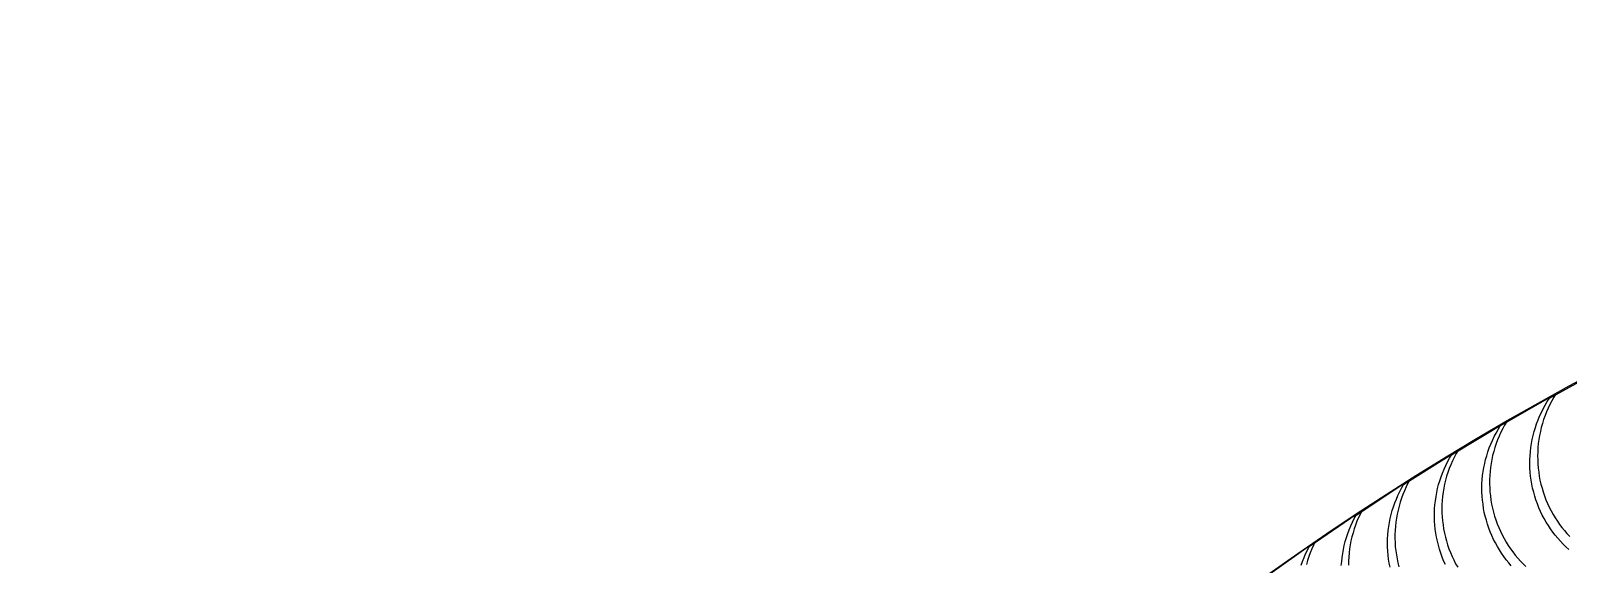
# Model space of a CAD drawing. Header units: metres. Extents: x -22.9 to 22.9, y -22.9 to 22.9.
# Drawn here: x -22.86 to -10.9, y 18.72 to 22.86 of the extents above; entities that cross this region are included whole.
import ezdxf

# ---------------------------------------------------------------- set-up
doc = ezdxf.new("R2010")
doc.units = ezdxf.units.M
doc.layers.add('SCAN_FOOTPRINTS', color=5, linetype='Continuous')
doc.layers.add('TANK_BOUNDARY', color=7, linetype='Continuous')

msp = doc.modelspace()

# ---------------------------------------------------------------- linework, layer by layer
at = {"layer": 'SCAN_FOOTPRINTS'}
for points in [[(-10.899, 18.83), (-10.922, 18.851), (-10.944, 18.873), (-10.965, 18.895), (-10.985, 18.918), (-11.005, 18.942), (-11.024, 18.966), (-11.042, 18.991), (-11.059, 19.017), (-11.075, 19.043), (-11.091, 19.07), (-11.106, 19.098), (-11.119, 19.126), (-11.132, 19.155), (-11.144, 19.185), (-11.155, 19.215), (-11.165, 19.245), (-11.173, 19.276), (-11.181, 19.307), (-11.187, 19.338), (-11.192, 19.369), (-11.197, 19.4), (-11.2, 19.432), (-11.202, 19.464), (-11.203, 19.496), (-11.202, 19.527), (-11.201, 19.559), (-11.199, 19.591), (-11.195, 19.622), (-11.19, 19.654), (-11.184, 19.685), (-11.178, 19.716), (-11.169, 19.747), (-11.16, 19.777), (-11.15, 19.807), (-11.139, 19.837), (-11.127, 19.867), (-11.113, 19.895), (-11.099, 19.924), (-11.084, 19.952), (-11.068, 19.979), (-11.05, 20.006), (-10.613, 20.247)], [(-11.347, 18.704), (-11.367, 18.727), (-11.386, 18.751), (-11.405, 18.775), (-11.422, 18.801), (-11.439, 18.827), (-11.455, 18.853), (-11.47, 18.881), (-11.485, 18.909), (-11.498, 18.938), (-11.511, 18.967), (-11.522, 18.997), (-11.532, 19.027), (-11.541, 19.057), (-11.55, 19.088), (-11.557, 19.119), (-11.563, 19.15), (-11.567, 19.182), (-11.571, 19.213), (-11.574, 19.245), (-11.575, 19.277), (-11.576, 19.309), (-11.575, 19.34), (-11.573, 19.372), (-11.57, 19.404), (-11.566, 19.435), (-11.561, 19.467), (-11.554, 19.498), (-11.547, 19.529), (-11.538, 19.559), (-11.529, 19.59), (-11.518, 19.62), (-11.506, 19.649), (-11.494, 19.678), (-11.48, 19.707), (-11.465, 19.735), (-11.449, 19.763), (-11.433, 19.79), (-11, 20.04), (-11, 20.04), (-11.016, 20.013), (-11.032, 19.985), (-11.047, 19.957), (-11.061, 19.928), (-11.073, 19.899), (-11.085, 19.87), (-11.096, 19.84), (-11.105, 19.809), (-11.114, 19.779), (-11.121, 19.748), (-11.128, 19.717), (-11.133, 19.685), (-11.137, 19.654), (-11.14, 19.622), (-11.142, 19.59), (-11.143, 19.559), (-11.142, 19.527), (-11.141, 19.495), (-11.138, 19.463), (-11.134, 19.432), (-11.13, 19.4), (-11.124, 19.369), (-11.117, 19.338), (-11.108, 19.307), (-11.099, 19.277), (-11.089, 19.247), (-11.078, 19.217), (-11.065, 19.188), (-11.052, 19.159), (-11.037, 19.131), (-11.022, 19.103), (-11.006, 19.077), (-10.989, 19.051), (-10.972, 19.025), (-10.953, 19.001), (-10.934, 18.977), (-10.914, 18.954), (-10.893, 18.931)], [(-11.86, 18.714), (-11.873, 18.743), (-11.885, 18.772), (-11.896, 18.802), (-11.905, 18.832), (-11.914, 18.863), (-11.922, 18.894), (-11.928, 18.925), (-11.934, 18.956), (-11.938, 18.987), (-11.941, 19.019), (-11.943, 19.051), (-11.944, 19.083), (-11.944, 19.114), (-11.943, 19.146), (-11.941, 19.178), (-11.937, 19.209), (-11.932, 19.241), (-11.927, 19.272), (-11.92, 19.303), (-11.912, 19.334), (-11.903, 19.364), (-11.893, 19.395), (-11.882, 19.424), (-11.87, 19.454), (-11.856, 19.483), (-11.842, 19.511), (-11.827, 19.539), (-11.811, 19.566), (-11.383, 19.825), (-11.383, 19.825), (-11.399, 19.797), (-11.414, 19.769), (-11.428, 19.741), (-11.441, 19.712), (-11.454, 19.683), (-11.465, 19.653), (-11.475, 19.623), (-11.484, 19.592), (-11.492, 19.561), (-11.499, 19.53), (-11.504, 19.499), (-11.509, 19.468), (-11.512, 19.436), (-11.515, 19.404), (-11.516, 19.373), (-11.516, 19.341), (-11.515, 19.309), (-11.513, 19.277), (-11.51, 19.246), (-11.506, 19.214), (-11.5, 19.183), (-11.494, 19.152), (-11.486, 19.121), (-11.477, 19.09), (-11.468, 19.06), (-11.457, 19.03), (-11.445, 19.001), (-11.432, 18.972), (-11.418, 18.943), (-11.403, 18.915), (-11.387, 18.888), (-11.371, 18.862), (-11.353, 18.836), (-11.335, 18.811), (-11.316, 18.787), (-11.297, 18.763), (-11.276, 18.74), (-11.255, 18.718), (-11.233, 18.697)], [(-12.29, 18.692), (-12.296, 18.723), (-12.301, 18.755), (-12.305, 18.786), (-12.307, 18.818), (-12.309, 18.85), (-12.309, 18.881), (-12.309, 18.913), (-12.307, 18.945), (-12.304, 18.977), (-12.3, 19.008), (-12.295, 19.039), (-12.289, 19.071), (-12.281, 19.102), (-12.273, 19.132), (-12.263, 19.163), (-12.253, 19.192), (-12.241, 19.222), (-12.229, 19.251), (-12.215, 19.28), (-12.2, 19.308), (-12.185, 19.336), (-11.761, 19.602), (-11.761, 19.602), (-11.777, 19.575), (-11.792, 19.546), (-11.805, 19.518), (-11.818, 19.489), (-11.83, 19.459), (-11.84, 19.429), (-11.85, 19.399), (-11.858, 19.368), (-11.866, 19.337), (-11.872, 19.306), (-11.877, 19.275), (-11.881, 19.243), (-11.884, 19.211), (-11.886, 19.18), (-11.886, 19.148), (-11.886, 19.116), (-11.884, 19.084), (-11.881, 19.053), (-11.878, 19.021), (-11.873, 18.99), (-11.867, 18.958), (-11.86, 18.927), (-11.851, 18.897), (-11.842, 18.866), (-11.832, 18.836), (-11.82, 18.807), (-11.808, 18.777), (-11.794, 18.749), (-11.78, 18.72), (-11.764, 18.693)], [(-12.669, 18.705), (-12.666, 18.737), (-12.663, 18.768), (-12.658, 18.8), (-12.653, 18.831), (-12.646, 18.862), (-12.638, 18.893), (-12.629, 18.923), (-12.619, 18.954), (-12.608, 18.983), (-12.596, 19.013), (-12.583, 19.042), (-12.569, 19.07), (-12.554, 19.098), (-12.136, 19.373), (-12.136, 19.373), (-12.151, 19.345), (-12.165, 19.316), (-12.178, 19.287), (-12.19, 19.258), (-12.201, 19.228), (-12.211, 19.198), (-12.22, 19.167), (-12.228, 19.137), (-12.235, 19.105), (-12.24, 19.074), (-12.245, 19.043), (-12.248, 19.011), (-12.251, 18.979), (-12.252, 18.948), (-12.252, 18.916), (-12.251, 18.884), (-12.249, 18.852), (-12.245, 18.821), (-12.241, 18.789), (-12.235, 18.758), (-12.229, 18.727), (-12.221, 18.696)], [(-12.981, 18.708), (-12.971, 18.738), (-12.959, 18.767), (-12.947, 18.796), (-12.933, 18.825), (-12.918, 18.853), (-12.506, 19.136), (-12.506, 19.136), (-12.52, 19.108), (-12.534, 19.079), (-12.547, 19.05), (-12.558, 19.02), (-12.569, 18.99), (-12.578, 18.96), (-12.586, 18.929), (-12.594, 18.898), (-12.6, 18.867), (-12.605, 18.836), (-12.609, 18.804), (-12.611, 18.772), (-12.613, 18.741), (-12.614, 18.709)], [(-13.278, 18.602), (-12.871, 18.892), (-12.871, 18.892), (-12.885, 18.864), (-12.898, 18.835), (-12.91, 18.805), (-12.921, 18.775), (-12.931, 18.745), (-12.94, 18.715)]]:
    msp.add_lwpolyline(points, dxfattribs=at)
at = {"layer": 'TANK_BOUNDARY'}
msp.add_circle((0, 0), 22.86, dxfattribs=at)

doc.saveas('drawing.dxf')
